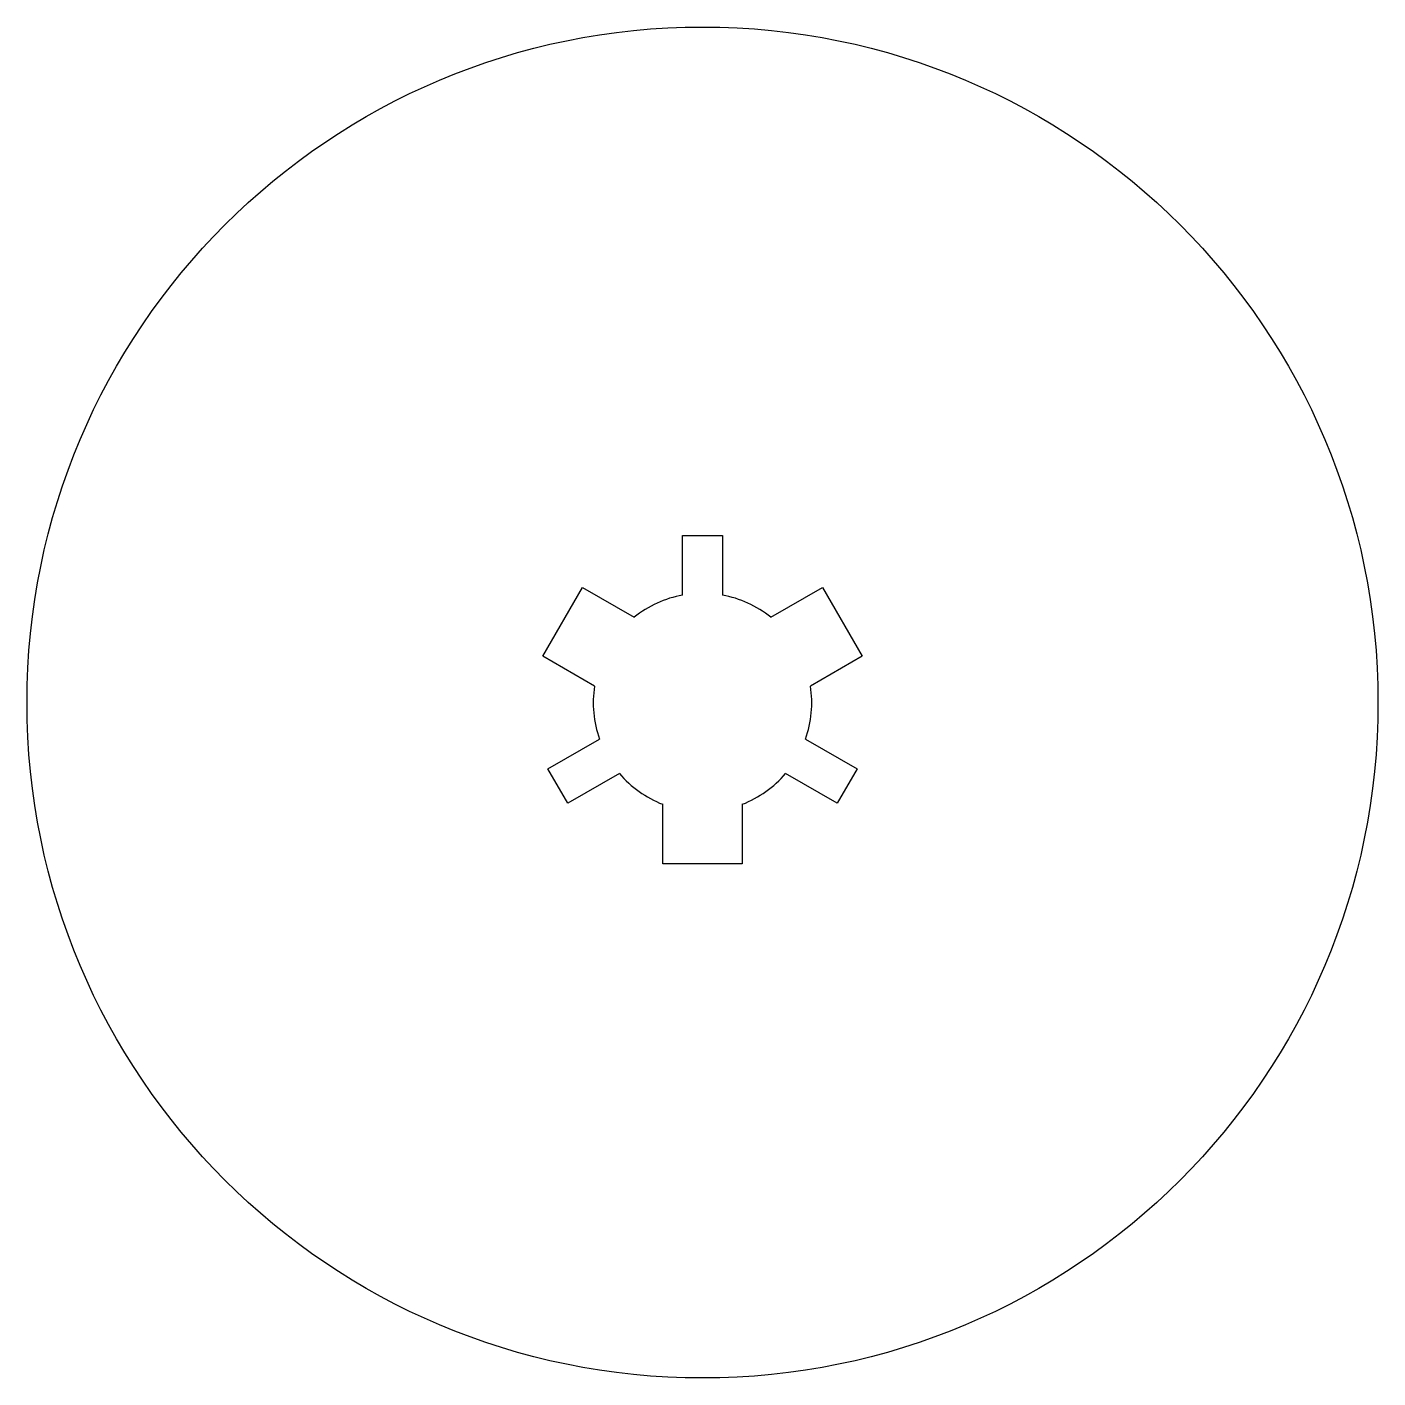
# Model space of a CAD drawing. Header units: millimetres. Extents: x -34 to 34, y -34 to 34.
import ezdxf

# ---------------------------------------------------------------- set-up
doc = ezdxf.new("R2010")
doc.units = ezdxf.units.MM
doc.layers.add('Sketch', color=7, linetype='CONTINUOUS')

msp = doc.modelspace()

# ---------------------------------------------------------------- linework, layer by layer
at = {"layer": 'Sketch'}
for p, q in [((-1, 8.40833), (1, 8.40833)), ((-1, 5.40833), (-1, 8.40833)), ((1, 8.40833), (1, 5.40833)), ((-8.03514, 2.32969), (-6.03514, 5.79379)), ((-6.03514, 5.79379), (-3.43706, 4.29379)), ((3.43706, 4.29379), (6.03514, 5.79379)), ((6.03514, 5.79379), (8.03514, 2.32969)), ((-5.43706, 0.829687), (-8.03514, 2.32969)), ((8.03514, 2.32969), (5.43706, 0.829687)), ((-7.78182, -3.33814), (-5.18375, -1.83814)), ((5.18375, -1.83814), (7.78182, -3.33814)), ((-6.78182, -5.07019), (-7.78182, -3.33814)), ((7.78182, -3.33814), (6.78182, -5.07019)), ((-4.18375, -3.57019), (-6.78182, -5.07019)), ((6.78182, -5.07019), (4.18375, -3.57019)), ((-2, -8.12348), (-2, -5.12348)), ((2, -5.12348), (2, -8.12348)), ((2, -8.12348), (-2, -8.12348))]:
    msp.add_line(p, q, dxfattribs=at)
msp.add_circle((0, 0), 34, dxfattribs=at)
for start, end in [(100.476, 128.676), (51.3237, 79.5243), (171.324, -160.476), (-19.5243, 8.67631), (-139.524, -111.324), (-68.6763, -40.4757)]:
    msp.add_arc((0, 0), 5.5, start, end, dxfattribs=at)

doc.saveas('drawing.dxf')
